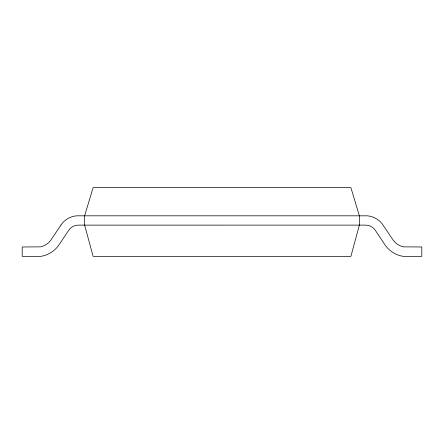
<?xml version="1.0" encoding="UTF-8"?>
<svg xmlns="http://www.w3.org/2000/svg" width="444" height="444" viewBox="0 0 444 444"><rect width="100%" height="100%" fill="white"/><g stroke="black" fill="none" stroke-linecap="round" stroke-linejoin="round"><path stroke-width="0.67" d="M359.363 225.119L350.904 256.338L93.096 256.338L84.638 225.119L84.638 215.756L93.096 187.662L350.904 187.662L359.363 215.756L359.363 225.119M61 224.969L50.666 240.409A17.693 17.693 0 0 1 40.637 246.853L22.2 246.975L22.2 256.338L40.931 256.338A27.067 27.067 0 0 0 59.174 244.616L68.692 230.319A11.655 11.655 0 0 1 78.394 225.125L365.606 225.119A11.655 11.655 0 0 1 375.308 230.319L384.826 244.616A27.067 27.067 0 0 0 403.069 256.338L421.8 256.338L421.8 246.975L403.363 246.853A17.693 17.693 0 0 1 393.334 240.409L382.101 223.732A21.029 21.029 0 0 0 367.327 215.817L76.673 215.817A21.029 21.029 0 0 0 61.899 223.732L61 224.969"/></g></svg>
